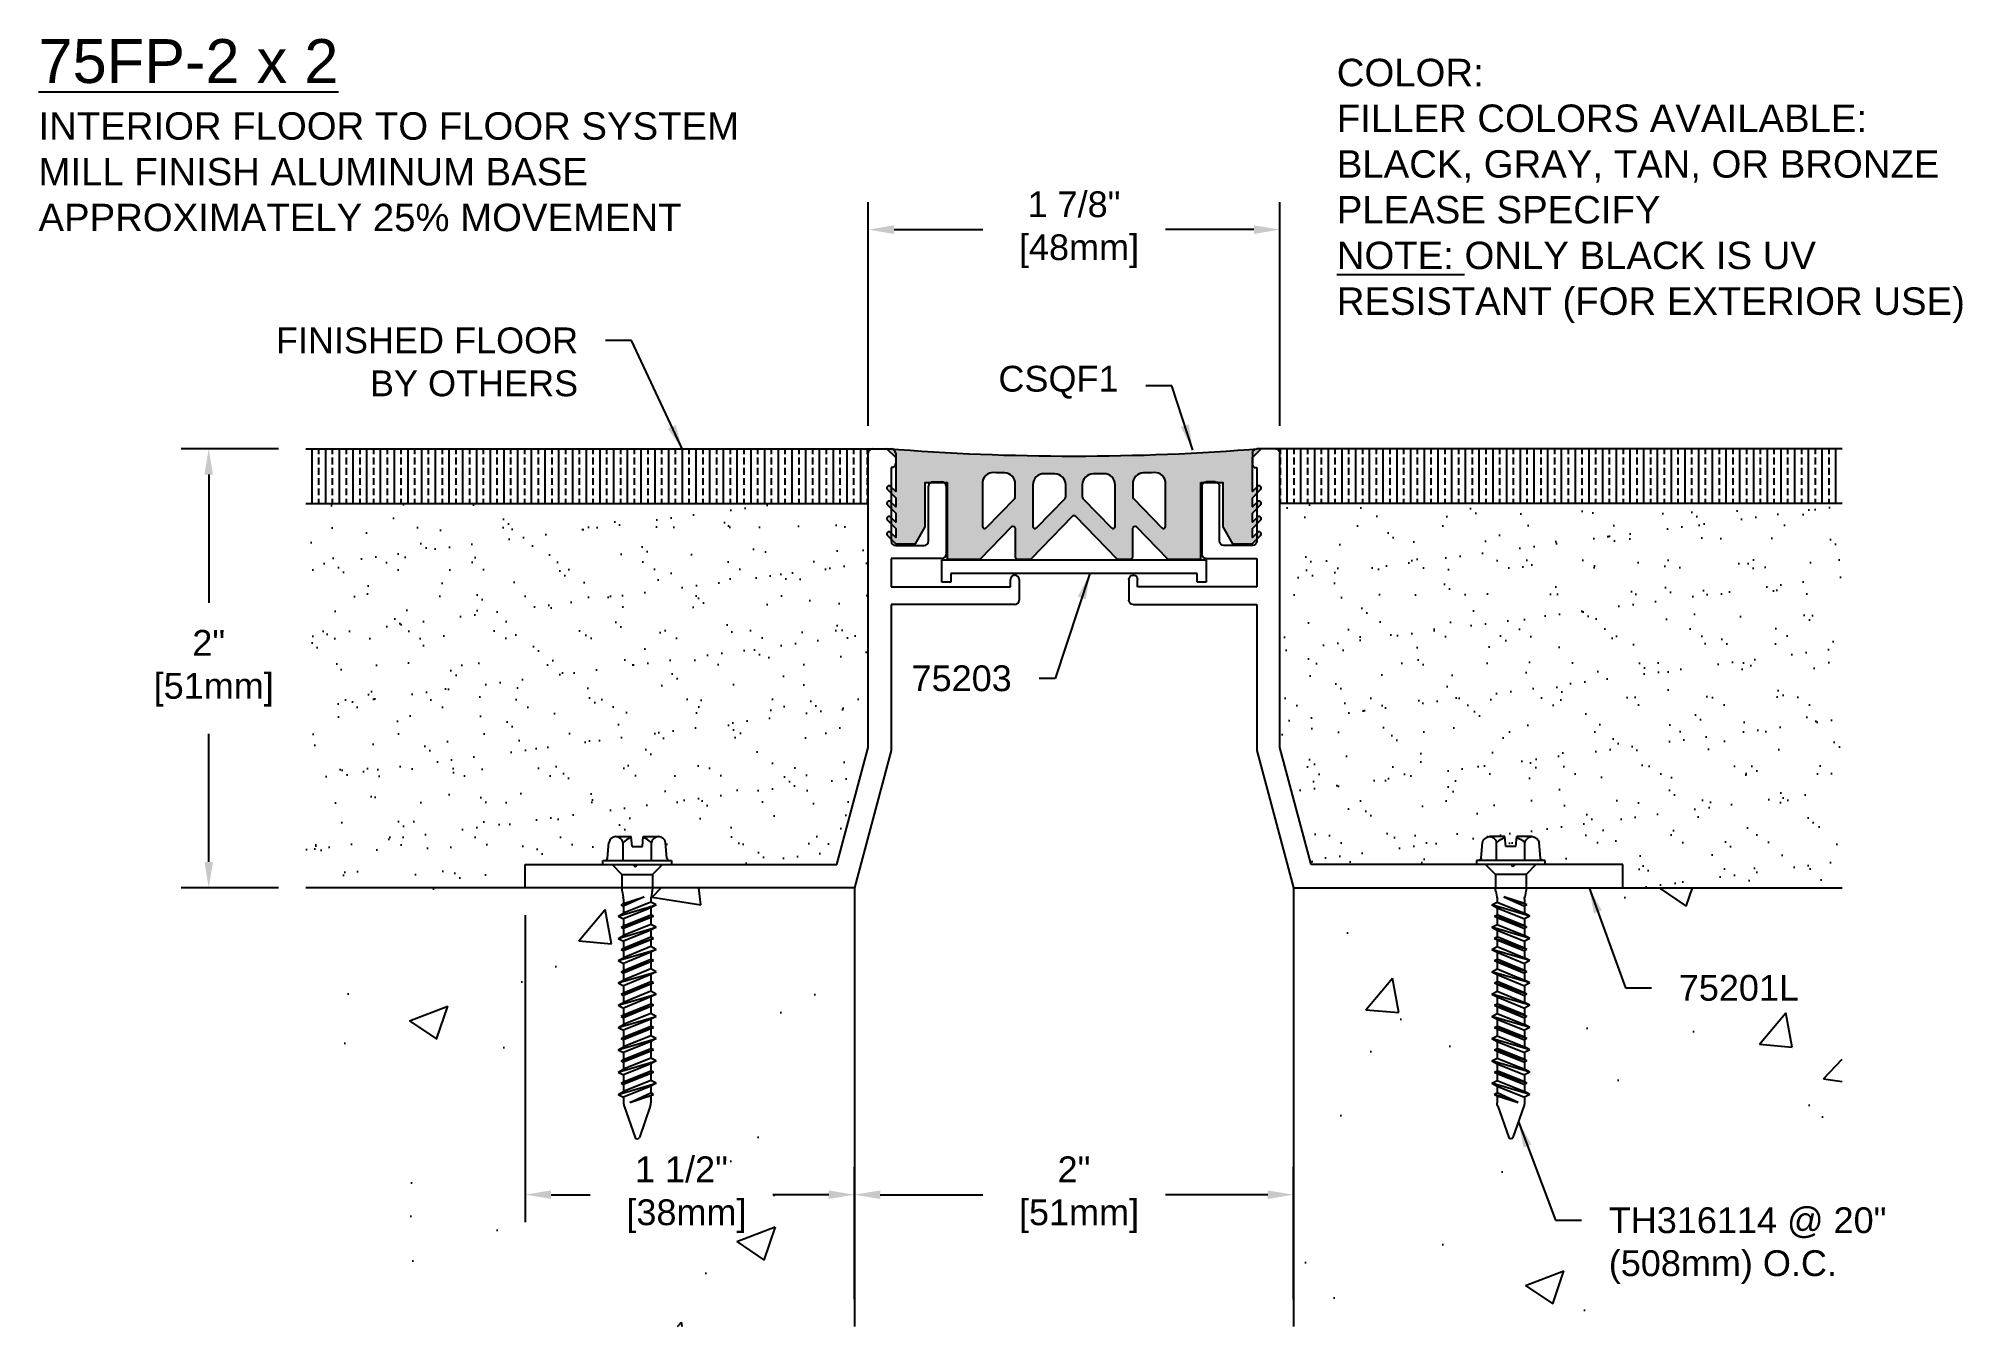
# Model space of a CAD drawing. Header units: inches. Extents: x 1.88 to 10.64, y 3.41 to 9.28.
import ezdxf

# ---------------------------------------------------------------- set-up
doc = ezdxf.new("R2010")
doc.units = ezdxf.units.IN
doc.header["$MEASUREMENT"] = 0
for name, color, linetype in [('Anchors', 4, 'Continuous'), ('Conditions', 1, 'Continuous'), ('Dimensions', 3, 'Continuous'), ('Metals', 7, 'Continuous'), ('Text', 2, 'Continuous')]:
    doc.layers.add(name, color=color, linetype=linetype)
doc.styles.add('Arial', font='arial.ttf')
doc.dimstyles.new('Arial', dxfattribs={"dimtxt": 0.1175, "dimasz": 0.1175, "dimexe": 0.125, "dimexo": 0.125, "dimgap": 0.125, "dimtad": 0, "dimtih": 1, "dimtoh": 1, "dimdec": 4, "dimzin": 0, "dimdsep": 46, "dimlunit": 4, "dimtxsty": 'Arial', "dimcen": 0.09, "dimadec": 0, "dimazin": 0, "dimtfac": 1, "dimtdec": 4, "dimtofl": 0, "dimtmove": 0, "dimatfit": 3, "dimfxl": 0, "dimfrac": 2, "dimtolj": 1, "dimtzin": 0, "dimarcsym": 0})

# ---------------------------------------------------------------- blocks, each defined once
blk = doc.blocks.new('75201L')
for p, q in [((4.9391, 4.1885), (4.9391, 5.5295)), ((4.9591, 5.5495), (5.0441, 5.5495)), ((5.0641, 5.5295), (5.0641, 5.4828)), ((5.0541, 5.4645), (5.0441, 5.4645)), ((5.0441, 5.4645), (5.0441, 5.1295)), ((5.0582, 5.4687), (5.0541, 5.4645)), ((5.2141, 5.1295), (5.2141, 5.3795)), ((5.2341, 5.3995), (5.2741, 5.3995)), ((5.2941, 5.3795), (5.2941, 5.0695)), ((5.0641, 5.1095), (5.1941, 5.1095)), ((5.2741, 5.0495), (5.0441, 5.0495)), ((5.0441, 5.0495), (5.0441, 4.9205)), ((5.0441, 4.9205), (5.5866, 4.9205)), ((5.5866, 4.9205), (5.5866, 4.9545)), ((5.6056, 4.9735), (5.6066, 4.9735)), ((5.6266, 4.9535), (5.6266, 4.8605)), ((5.6066, 4.8405), (5.0441, 4.8405)), ((5.0441, 4.8405), (5.0441, 4.1747)), ((4.796, 3.6545), (4.9391, 4.1885)), ((5.0441, 4.1747), (4.8766, 3.5495)), ((3.3766, 3.5495), (3.3766, 3.6545)), ((3.3766, 3.6545), (3.8666, 3.6545)), ((3.8666, 3.6545), (3.8766, 3.6445)), ((3.8766, 3.6445), (3.8866, 3.6545)), ((3.8866, 3.6545), (4.796, 3.6545)), ((4.8766, 3.5495), (3.3766, 3.5495))]:
    blk.add_line(p, q)
for centre, radius, start, end in [((4.9591, 5.5295), 0.02, 90, 180), ((5.0441, 5.5295), 0.02, 0, 90), ((5.0441, 5.4828), 0.02, 315, 0), ((5.2341, 5.3795), 0.02, 90, 180), ((5.2741, 5.3795), 0.02, 0, 90), ((5.0641, 5.1295), 0.02, 180, 270), ((5.1941, 5.1295), 0.02, 270, 0), ((5.2741, 5.0695), 0.02, 270, 0), ((5.6056, 4.9545), 0.019, 90, 180), ((5.6066, 4.9535), 0.02, 360, 90), ((5.6066, 4.8605), 0.02, 270, 360)]:
    blk.add_arc(centre, radius, start, end)
blk = doc.blocks.new('75203')
for p, q in [((-0.6018, -0.102), (-0.6018, 0)), ((-0.6018, 0), (0.6018, 0)), ((0.6018, 0), (0.6018, -0.102)), ((0.5618, -0.062), (-0.5618, -0.062)), ((-0.5618, -0.062), (-0.5618, -0.102)), ((0.5618, -0.102), (0.5618, -0.062)), ((-0.5618, -0.102), (-0.6018, -0.102)), ((0.6018, -0.102), (0.5618, -0.102))]:
    blk.add_line(p, q)
blk = doc.blocks.new('TH316114')
for p, q in [((-0.1352, 0.029), (-0.129, 0.1001)), ((-0.0968, 0.1275), (-0.0272, 0.1275)), ((-0.0645, 0.0187), (-0.0645, 0.1001)), ((-0.0232, 0.0825), (-0.0272, 0.1275)), ((0.0233, 0.0825), (0.0272, 0.1275)), ((0.0272, 0.1275), (0.0967, 0.1275)), ((0.0645, 0.0187), (0.0645, 0.1001)), ((0.1352, 0.029), (0.129, 0.1001)), ((-0.1568, 0), (-0.1568, 0.0187)), ((-0.1568, 0.0187), (0.1568, 0.0187)), ((-0.1568, 0), (0.1568, 0)), ((-0.1148, 0), (-0.0698, -0.045)), ((-0.0232, 0.0825), (0.0233, 0.0825)), ((0.1148, 0), (0.0698, -0.045)), ((0.1568, 0.0187), (0.1568, 0)), ((-0.0698, -0.045), (-0.0698, -0.1121)), ((-0.0698, -0.045), (0.0698, -0.045)), ((0.0698, -0.045), (0.0698, -0.1121)), ((-0.0737, -0.1836), (0.0321, -0.1471)), ((-0.0687, -0.1217), (-0.0633, -0.1477)), ((-0.0623, -0.1774), (0.0321, -0.1471)), ((0.0321, -0.1471), (-0.0623, -0.1898)), ((-0.0623, -0.1573), (-0.0623, -0.1774)), ((0.0623, -0.1707), (-0.0623, -0.2215)), ((0.0623, -0.1573), (0.0623, -0.1707)), ((0.0863, -0.1836), (0.0623, -0.1707)), ((0.0687, -0.1217), (0.0633, -0.1477)), ((-0.0862, -0.2344), (0.0863, -0.1836)), ((-0.0862, -0.2344), (-0.0623, -0.2215)), ((-0.0862, -0.2344), (-0.0623, -0.2473)), ((-0.0737, -0.1836), (-0.0623, -0.1774)), ((-0.0737, -0.1836), (-0.0623, -0.1898)), ((-0.0737, -0.2852), (0.0737, -0.2344)), ((-0.0623, -0.1898), (-0.0623, -0.2215)), ((0.0623, -0.1965), (-0.0623, -0.2473)), ((-0.0623, -0.279), (0.0623, -0.2282)), ((0.0623, -0.2405), (-0.0623, -0.2913)), ((-0.0623, -0.2473), (-0.0623, -0.279)), ((0.0863, -0.1836), (0.0623, -0.1965)), ((0.0623, -0.1965), (0.0623, -0.2282)), ((0.0737, -0.2344), (0.0623, -0.2282)), ((0.0737, -0.2344), (0.0623, -0.2405)), ((0.0623, -0.2405), (0.0623, -0.2722)), ((-0.0862, -0.3359), (0.0863, -0.2852)), ((-0.0862, -0.3359), (-0.0623, -0.323)), ((-0.0862, -0.3359), (-0.0623, -0.3489)), ((-0.0737, -0.2852), (-0.0623, -0.279)), ((-0.0737, -0.2852), (-0.0623, -0.2913)), ((-0.0737, -0.3867), (0.0737, -0.3359)), ((0.0623, -0.2722), (-0.0623, -0.323)), ((-0.0623, -0.2913), (-0.0623, -0.323)), ((0.0623, -0.2981), (-0.0623, -0.3489)), ((-0.0623, -0.3806), (0.0623, -0.3298)), ((0.0623, -0.3421), (-0.0623, -0.3929)), ((-0.0623, -0.3489), (-0.0623, -0.3806)), ((0.0863, -0.2852), (0.0623, -0.2722)), ((0.0863, -0.2852), (0.0623, -0.2981)), ((0.0623, -0.2981), (0.0623, -0.3298)), ((0.0737, -0.3359), (0.0623, -0.3298)), ((0.0737, -0.3359), (0.0623, -0.3421)), ((0.0623, -0.3421), (0.0623, -0.3738)), ((-0.0862, -0.4375), (0.0863, -0.3867)), ((-0.0862, -0.4375), (-0.0623, -0.4246)), ((-0.0862, -0.4375), (-0.0623, -0.4504)), ((-0.0737, -0.3867), (-0.0623, -0.3806)), ((-0.0737, -0.3867), (-0.0623, -0.3929)), ((-0.0737, -0.4883), (0.0737, -0.4375)), ((0.0623, -0.3738), (-0.0623, -0.4246)), ((-0.0623, -0.3929), (-0.0623, -0.4246)), ((0.0623, -0.3996), (-0.0623, -0.4504)), ((-0.0623, -0.4821), (0.0623, -0.4313)), ((0.0863, -0.3867), (0.0623, -0.3738)), ((0.0863, -0.3867), (0.0623, -0.3996)), ((0.0623, -0.3996), (0.0623, -0.4313)), ((0.0737, -0.4375), (0.0623, -0.4313)), ((0.0737, -0.4375), (0.0623, -0.4437)), ((-0.0862, -0.5391), (0.0863, -0.4883)), ((-0.0737, -0.4883), (-0.0623, -0.4821)), ((-0.0737, -0.4883), (-0.0623, -0.4944)), ((0.0623, -0.4437), (-0.0623, -0.4944)), ((-0.0623, -0.4504), (-0.0623, -0.4821)), ((0.0623, -0.4754), (-0.0623, -0.5261)), ((-0.0623, -0.4944), (-0.0623, -0.5261)), ((0.0623, -0.5012), (-0.0623, -0.552)), ((0.0623, -0.4437), (0.0623, -0.4754)), ((0.0863, -0.4883), (0.0623, -0.4754)), ((0.0863, -0.4883), (0.0623, -0.5012)), ((0.0623, -0.5012), (0.0623, -0.5329)), ((-0.0862, -0.5391), (-0.0623, -0.5261)), ((-0.0862, -0.5391), (-0.0623, -0.552)), ((-0.0862, -0.6406), (0.0863, -0.5898)), ((-0.0737, -0.5898), (0.0737, -0.5391)), ((-0.0737, -0.5898), (-0.0623, -0.5837)), ((-0.0737, -0.5898), (-0.0623, -0.596)), ((-0.0623, -0.5837), (0.0623, -0.5329)), ((0.0623, -0.5452), (-0.0623, -0.596)), ((-0.0623, -0.552), (-0.0623, -0.5837)), ((0.0623, -0.5769), (-0.0623, -0.6277)), ((-0.0623, -0.596), (-0.0623, -0.6277)), ((0.0623, -0.6028), (-0.0623, -0.6535)), ((0.0737, -0.5391), (0.0623, -0.5329)), ((0.0737, -0.5391), (0.0623, -0.5452)), ((0.0623, -0.5452), (0.0623, -0.5769)), ((0.0863, -0.5898), (0.0623, -0.5769)), ((0.0863, -0.5898), (0.0623, -0.6028)), ((0.0623, -0.6028), (0.0623, -0.6345)), ((-0.0862, -0.6406), (-0.0623, -0.6277)), ((-0.0862, -0.6406), (-0.0623, -0.6535)), ((-0.0862, -0.7422), (0.0863, -0.6914)), ((-0.0737, -0.6914), (0.0737, -0.6406)), ((-0.0737, -0.6914), (-0.0623, -0.6852)), ((-0.0737, -0.6914), (-0.0623, -0.6976)), ((-0.0623, -0.6852), (0.0623, -0.6345)), ((0.0623, -0.6468), (-0.0623, -0.6976)), ((-0.0623, -0.6535), (-0.0623, -0.6852)), ((0.0623, -0.6785), (-0.0623, -0.7293)), ((-0.0623, -0.6976), (-0.0623, -0.7293)), ((0.0737, -0.6406), (0.0623, -0.6345)), ((0.0737, -0.6406), (0.0623, -0.6468)), ((0.0623, -0.6468), (0.0623, -0.6785)), ((0.0863, -0.6914), (0.0623, -0.6785)), ((0.0863, -0.6914), (0.0623, -0.7043)), ((-0.0862, -0.7422), (-0.0623, -0.7293)), ((-0.0862, -0.7422), (-0.0623, -0.7551)), ((-0.0737, -0.793), (0.0737, -0.7422)), ((-0.0737, -0.793), (-0.0623, -0.7868)), ((0.0623, -0.7043), (-0.0623, -0.7551)), ((-0.0623, -0.7868), (0.0623, -0.736)), ((0.0623, -0.7484), (-0.0623, -0.7991)), ((-0.0623, -0.7551), (-0.0623, -0.7868)), ((0.0623, -0.78), (-0.0623, -0.8308)), ((0.0623, -0.7043), (0.0623, -0.736)), ((0.0737, -0.7422), (0.0623, -0.736)), ((0.0737, -0.7422), (0.0623, -0.7484)), ((0.0623, -0.7484), (0.0623, -0.78)), ((0.0863, -0.793), (0.0623, -0.78)), ((-0.0862, -0.8437), (0.0863, -0.793)), ((-0.0862, -0.8437), (-0.0623, -0.8308)), ((-0.0862, -0.8437), (-0.0623, -0.8567)), ((-0.0737, -0.793), (-0.0623, -0.7991)), ((-0.0737, -0.8945), (0.0737, -0.8437)), ((-0.0623, -0.7991), (-0.0623, -0.8308)), ((0.0623, -0.8059), (-0.0623, -0.8567)), ((-0.0623, -0.8884), (0.0623, -0.8376)), ((0.0623, -0.8499), (-0.0623, -0.9007)), ((-0.0623, -0.8567), (-0.0623, -0.8884)), ((0.0863, -0.793), (0.0623, -0.8059)), ((0.0623, -0.8059), (0.0623, -0.8376)), ((0.0737, -0.8437), (0.0623, -0.8376)), ((0.0737, -0.8437), (0.0623, -0.8499)), ((0.0623, -0.8499), (0.0623, -0.8816)), ((-0.0862, -0.9453), (0.0863, -0.8945)), ((-0.0862, -0.9453), (-0.0623, -0.9324)), ((-0.0862, -0.9453), (-0.0623, -0.9582)), ((-0.0737, -0.8945), (-0.0623, -0.8884)), ((-0.0737, -0.8945), (-0.0623, -0.9007)), ((-0.0737, -0.9961), (0.0737, -0.9453)), ((0.0623, -0.8816), (-0.0623, -0.9324)), ((-0.0623, -0.9007), (-0.0623, -0.9324)), ((0.0623, -0.9075), (-0.0623, -0.9582)), ((-0.0623, -0.9899), (0.0623, -0.9391)), ((0.0623, -0.9515), (-0.0623, -1.0023)), ((-0.0623, -0.9582), (-0.0623, -0.9899)), ((0.0863, -0.8945), (0.0623, -0.8816)), ((0.0863, -0.8945), (0.0623, -0.9075)), ((0.0623, -0.9075), (0.0623, -0.9391)), ((0.0737, -0.9453), (0.0623, -0.9391)), ((0.0737, -0.9453), (0.0623, -0.9515)), ((0.0623, -0.9515), (0.0623, -0.9832)), ((-0.0862, -1.0469), (0.0863, -0.9961)), ((-0.0862, -1.0469), (-0.0623, -1.034)), ((-0.0862, -1.0469), (-0.0623, -1.0598)), ((-0.0737, -0.9961), (-0.0623, -0.9899)), ((-0.0737, -0.9961), (-0.0623, -1.0023)), ((0.0623, -0.9832), (-0.0623, -1.034)), ((-0.0623, -1.0023), (-0.0623, -1.034)), ((0.0623, -1.009), (-0.0623, -1.0598)), ((-0.0335, -1.0838), (0.0623, -1.0407)), ((-0.0335, -1.0838), (0.0737, -1.0469)), ((0.0863, -0.9961), (0.0623, -0.9832)), ((0.0863, -0.9961), (0.0623, -1.009)), ((0.0623, -1.009), (0.0623, -1.0407)), ((0.0737, -1.0469), (0.0623, -1.0407)), ((0.0737, -1.0469), (0.0623, -1.053)), ((-0.0623, -1.0598), (-0.0623, -1.0857)), ((-0.0596, -1.101), (-0.0096, -1.2438)), ((0.0623, -1.053), (-0.0335, -1.0838)), ((0.0596, -1.101), (0.0096, -1.2438)), ((0.0623, -1.053), (0.0623, -1.0857))]:
    blk.add_line(p, q)
for centre, radius, start, end in [((-0.0968, 0.0948), 0.0327, 9.28497, 170.71503), ((0, 0.0379), 0.0896, 107.42152, 136.04074), ((0, 0.0379), 0.0896, 43.95926, 72.57848), ((0.0967, 0.0948), 0.0327, 9.28497, 170.71503), ((-0.1464, 0.03), 0.0112, 270, 355), ((0.1464, 0.03), 0.0112, 185, 270), ((-0.0232, -0.1121), 0.0465, 180, 191.9357), ((-0.1088, -0.1573), 0.0465, 0, 11.9357), ((0.1088, -0.1573), 0.0465, 168.0643, 180), ((0.0233, -0.1121), 0.0465, 348.0643, 0), ((-0.0158, -1.0857), 0.0465, 180, 199.30575), ((0.0158, -1.0857), 0.0465, 340.69425, 0), ((0, -1.2394), 0.0106, 204.10008, 335.89992)]:
    blk.add_arc(centre, radius, start, end)
blk = doc.blocks.new('*D3')
at = {"layer": 'Defpoints', "color": 0}
for p in [(5.5966, 4.0158), (5.5966, 3.4149), (7.5966, 3.4149)]:
    blk.add_point(p, dxfattribs=at)
at = {"layer": 'Dimensions', "color": 0, "lineweight": -2}
for p, q in [((5.5966, 3.5399), (5.5966, 4.1408)), ((7.5966, 3.5399), (7.5966, 4.1408)), ((5.7141, 4.0158), (6.1804, 4.0158)), ((7.4791, 4.0158), (7.0127, 4.0158))]:
    blk.add_line(p, q, dxfattribs=at)
at = {"layer": 'Dimensions', "color": 0}
for points in [[(5.7141, 4.0354), (5.7141, 3.9962), (5.5966, 4.0158)], [(7.4791, 4.0354), (7.4791, 3.9962), (7.5966, 4.0158)]]:
    blk.add_solid(points, dxfattribs=at)
at = {"layer": 'Dimensions', "color": 0, "insert": (6.5966, 4.0158), "char_height": 0.1175, "attachment_point": 5, "style": 'Arial'}
blk.add_mtext('\\A1;2"\\P [51mm]', dxfattribs=at)
blk = doc.blocks.new('*D4')
at = {"layer": 'Defpoints', "color": 0}
for p in [(4.0966, 5.4149), (4.0966, 4.0158), (5.5966, 3.4149)]:
    blk.add_point(p, dxfattribs=at)
at = {"layer": 'Dimensions', "color": 0, "lineweight": -2}
for p, q in [((4.0966, 5.2899), (4.0966, 3.8908)), ((5.5966, 3.5399), (5.5966, 4.1408)), ((4.2141, 4.0158), (4.3919, 4.0158)), ((5.4791, 4.0158), (5.2241, 4.0158))]:
    blk.add_line(p, q, dxfattribs=at)
at = {"layer": 'Dimensions', "color": 0}
for points in [[(4.2141, 4.0354), (4.2141, 3.9962), (4.0966, 4.0158)], [(5.4791, 4.0354), (5.4791, 3.9962), (5.5966, 4.0158)]]:
    blk.add_solid(points, dxfattribs=at)
at = {"layer": 'Dimensions', "color": 0, "insert": (4.808, 4.0158), "char_height": 0.1175, "attachment_point": 5, "style": 'Arial'}
blk.add_mtext('\\A1;1 1/2"\\P [38mm]', dxfattribs=at)
blk = doc.blocks.new('*D5')
at = {"layer": 'Defpoints', "color": 0}
for p in [(3.0966, 7.4149), (2.6542, 5.4149), (3.0966, 5.4149)]:
    blk.add_point(p, dxfattribs=at)
at = {"layer": 'Dimensions', "color": 0, "lineweight": -2}
for p, q in [((2.9716, 7.4149), (2.5292, 7.4149)), ((2.6542, 7.2974), (2.6542, 6.7134)), ((2.6542, 5.5324), (2.6542, 6.1164)), ((2.9716, 5.4149), (2.5292, 5.4149))]:
    blk.add_line(p, q, dxfattribs=at)
at = {"layer": 'Dimensions', "color": 0}
for points in [[(2.6347, 7.2974), (2.6738, 7.2974), (2.6542, 7.4149)], [(2.6347, 5.5324), (2.6738, 5.5324), (2.6542, 5.4149)]]:
    blk.add_solid(points, dxfattribs=at)
at = {"layer": 'Dimensions', "color": 0, "insert": (2.6542, 6.4149), "char_height": 0.1175, "attachment_point": 5, "style": 'Arial'}
blk.add_mtext('\\A1;2"\\P [51mm]', dxfattribs=at)
blk = doc.blocks.new('*D6')
at = {"layer": 'Defpoints', "color": 0}
for p in [(5.6591, 8.4137), (5.6591, 7.3949), (7.5341, 7.3949)]:
    blk.add_point(p, dxfattribs=at)
at = {"layer": 'Dimensions', "color": 0, "lineweight": -2}
for p, q in [((5.6591, 7.5199), (5.6591, 8.5387)), ((7.5341, 7.5199), (7.5341, 8.5387)), ((5.7766, 8.4137), (6.1804, 8.4137)), ((7.4166, 8.4137), (7.0127, 8.4137))]:
    blk.add_line(p, q, dxfattribs=at)
at = {"layer": 'Dimensions', "color": 0}
for points in [[(5.7766, 8.4333), (5.7766, 8.3941), (5.6591, 8.4137)], [(7.4166, 8.4333), (7.4166, 8.3941), (7.5341, 8.4137)]]:
    blk.add_solid(points, dxfattribs=at)
at = {"layer": 'Dimensions', "color": 0, "insert": (6.5966, 8.4137), "char_height": 0.1175, "attachment_point": 5, "style": 'Arial'}
blk.add_mtext('\\A1;1 7/8"\\P [48mm]', dxfattribs=at)
blk = doc.blocks.new('CSQF1')
h = blk.add_hatch(color=256)
h.paths.add_polyline_path([(0.8125, -0.0053), (0.8525, 0.0347, -0.040662), (-0.8525, 0.0347), (-0.8125, -0.0053), (-0.8125, -0.0485), (-0.8125, -0.1602), (-0.8363, -0.1364, 0.414214), (-0.8504, -0.1364, 0.414214), (-0.8504, -0.1506), (-0.8125, -0.1885), (-0.8125, -0.2302), (-0.8363, -0.2064, 0.414214), (-0.8504, -0.2064, 0.414214), (-0.8504, -0.2206), (-0.8125, -0.2585), (-0.8125, -0.3002), (-0.8363, -0.2764, 0.414214), (-0.8504, -0.2764, 0.414214), (-0.8504, -0.2906), (-0.8125, -0.3285), (-0.8125, -0.3702), (-0.8363, -0.3464, 0.414214), (-0.8504, -0.3464, 0.414214), (-0.8504, -0.3606), (-0.8154, -0.3956, 0.198912), (-0.8084, -0.3985), (-0.7225, -0.3985), (-0.6775, -0.3206), (-0.6775, -0.1185), (-0.5775, -0.1185), (-0.5775, -0.4685), (-0.4312, -0.4685, 0.203452), (-0.424, -0.4655), (-0.2847, -0.3212, -0.674509), (-0.2675, -0.3281), (-0.2675, -0.4585, 0.414214), (-0.2575, -0.4685), (-0.2012, -0.4685, 0.203452), (-0.194, -0.4655), (-0.0072, -0.272, -0.424475), (0.0072, -0.272), (0.194, -0.4655, 0.203452), (0.2012, -0.4685), (0.2575, -0.4685, 0.414214), (0.2675, -0.4585), (0.2675, -0.3281, -0.674509), (0.2847, -0.3212), (0.424, -0.4655, 0.203452), (0.4312, -0.4685), (0.4975, -0.4685), (0.5775, -0.4685), (0.5775, -0.1185), (0.6775, -0.1185), (0.6775, -0.3206), (0.7225, -0.3985), (0.8084, -0.3985, 0.198912), (0.8154, -0.3956), (0.8504, -0.3606, 0.414214), (0.8504, -0.3464, 0.414214), (0.8363, -0.3464), (0.8125, -0.3702), (0.8125, -0.3285), (0.8504, -0.2906, 0.414214), (0.8504, -0.2764, 0.414214), (0.8363, -0.2764), (0.8125, -0.3002), (0.8125, -0.2585), (0.8504, -0.2206, 0.414214), (0.8504, -0.2064, 0.414214), (0.8363, -0.2064), (0.8125, -0.2302), (0.8125, -0.1885), (0.8504, -0.1506, 0.414214), (0.8504, -0.1364, 0.414214), (0.8363, -0.1364), (0.8125, -0.1602), (0.8125, -0.0485)])
h.paths.add_polyline_path([(-0.2675, -0.1253), (-0.2675, -0.1841, -0.19438), (-0.2703, -0.1911), (-0.4003, -0.3257, -0.674509), (-0.4175, -0.3188), (-0.4175, -0.1236, -0.424378), (-0.3658, -0.0737, 0.001177), (-0.316, -0.0753, -0.405491)], flags=16)
h.paths.add_polyline_path([(-0.1369, -0.0791, 0.001176), (-0.0871, -0.0796, -0.411805), (-0.0375, -0.1296), (-0.0375, -0.1841, -0.19438), (-0.0403, -0.1911), (-0.1703, -0.3257, -0.674509), (-0.1875, -0.3188), (-0.1875, -0.1291, -0.418007)], flags=16)
h.paths.add_polyline_path([(0.0871, -0.0796, 0.001176), (0.1369, -0.0791, -0.418007), (0.1875, -0.1291), (0.1875, -0.3188, -0.674509), (0.1703, -0.3257), (0.0403, -0.1911, -0.19438), (0.0375, -0.1841), (0.0375, -0.1296, -0.411805)], flags=16)
h.paths.add_polyline_path([(0.316, -0.0753, 0.001177), (0.3658, -0.0737, -0.424378), (0.4175, -0.1236), (0.4175, -0.3188, -0.674509), (0.4003, -0.3257), (0.2703, -0.1911, -0.19438), (0.2675, -0.1841), (0.2675, -0.1253, -0.405491)], flags=16)
for points in [[(0.5775, -0.1185), (0.6775, -0.1185), (0.6775, -0.3206), (0.7225, -0.3985), (0.8084, -0.3985, 0.198912), (0.8154, -0.3956), (0.8504, -0.3606, 0.414214), (0.8504, -0.3464, 0.414214), (0.8363, -0.3464), (0.8125, -0.3702), (0.8125, -0.3285), (0.8504, -0.2906, 0.414214), (0.8504, -0.2764, 0.414214), (0.8363, -0.2764), (0.8125, -0.3002), (0.8125, -0.2585), (0.8504, -0.2206, 0.414214), (0.8504, -0.2064, 0.414214), (0.8363, -0.2064), (0.8125, -0.2302), (0.8125, -0.1885), (0.8504, -0.1506, 0.414214), (0.8504, -0.1364, 0.414214), (0.8363, -0.1364), (0.8125, -0.1602), (0.8125, -0.0485), (0.8125, -0.0053), (0.8525, 0.0347, -0.040662), (-0.8525, 0.0347), (-0.8125, -0.0053), (-0.8125, -0.0485), (-0.8125, -0.1602), (-0.8363, -0.1364, 0.414214), (-0.8504, -0.1364, 0.414214), (-0.8504, -0.1506), (-0.8125, -0.1885), (-0.8125, -0.2302), (-0.8363, -0.2064, 0.414214), (-0.8504, -0.2064, 0.414214), (-0.8504, -0.2206), (-0.8125, -0.2585), (-0.8125, -0.3002), (-0.8363, -0.2764, 0.414214), (-0.8504, -0.2764, 0.414214), (-0.8504, -0.2906), (-0.8125, -0.3285), (-0.8125, -0.3702), (-0.8363, -0.3464, 0.414214), (-0.8504, -0.3464, 0.414214), (-0.8504, -0.3606), (-0.8154, -0.3956, 0.198912), (-0.8084, -0.3985), (-0.7225, -0.3985), (-0.6775, -0.3206), (-0.6775, -0.1185), (-0.5775, -0.1185), (-0.5775, -0.4685), (-0.4312, -0.4685, 0.203452), (-0.424, -0.4655), (-0.2847, -0.3212, -0.674509), (-0.2675, -0.3281), (-0.2675, -0.4585, 0.414214), (-0.2575, -0.4685), (-0.2012, -0.4685, 0.203452), (-0.194, -0.4655), (-0.0072, -0.272, -0.424475), (0.0072, -0.272), (0.194, -0.4655, 0.203452), (0.2012, -0.4685), (0.2575, -0.4685, 0.414214), (0.2675, -0.4585), (0.2675, -0.3281, -0.674509), (0.2847, -0.3212), (0.424, -0.4655, 0.203452), (0.4312, -0.4685), (0.4975, -0.4685), (0.5775, -0.4685)], [(-0.2675, -0.1253, 0.405491), (-0.316, -0.0753, -0.001177), (-0.3658, -0.0737, 0.424378), (-0.4175, -0.1236), (-0.4175, -0.3188, 0.674509), (-0.4003, -0.3257), (-0.2703, -0.1911, 0.19438), (-0.2675, -0.1841)], [(-0.0375, -0.1296, 0.411805), (-0.0871, -0.0796, -0.001176), (-0.1369, -0.0791, 0.418007), (-0.1875, -0.1291), (-0.1875, -0.3188, 0.674509), (-0.1703, -0.3257), (-0.0403, -0.1911, 0.19438), (-0.0375, -0.1841)], [(0.1875, -0.1291, 0.418007), (0.1369, -0.0791, -0.001176), (0.0871, -0.0796, 0.411805), (0.0375, -0.1296), (0.0375, -0.1841, 0.19438), (0.0403, -0.1911), (0.1703, -0.3257, 0.674509), (0.1875, -0.3188)], [(0.4175, -0.1236, 0.424378), (0.3658, -0.0737, -0.001177), (0.316, -0.0753, 0.405491), (0.2675, -0.1253), (0.2675, -0.1841, 0.19438), (0.2703, -0.1911), (0.4003, -0.3257, 0.674509), (0.4175, -0.3188)]]:
    blk.add_lwpolyline(points, format="xyb", close=True)

msp = doc.modelspace()

# ---------------------------------------------------------------- hatches: boundary and pattern name
at = {"layer": 'Conditions'}
h = msp.add_hatch(dxfattribs=at)
h.set_pattern_fill('ANSI33', color=256, scale=0.25, angle=45, style=0)
h.paths.add_polyline_path([(5.65905, 7.39491, -0.4142136), (5.67905, 7.41491), (3.09655, 7.41491), (3.09655, 7.16491), (5.65905, 7.16491)])
h = msp.add_hatch(dxfattribs=at)
h.set_pattern_fill('ANSI33', color=256, scale=0.25, angle=45, style=0)
h.set_pattern_definition([(90, (13.193104, 0), (0.0625, 1e-17), []), (90, (13.161854, 0.03125), (0.0625, 1e-17), [0.03125, -0.015625])])
h.paths.add_polyline_path([(7.53405, 7.39491, 0.4142136), (7.51405, 7.41491), (10.09655, 7.41491), (10.09655, 7.16491), (7.53405, 7.16491)])
h = msp.add_hatch(dxfattribs=at)
h.set_pattern_fill('AR-SAND', color=256, scale=0.125, style=0)
h.paths.add_polyline_path([(5.65905, 7.16491), (3.09655, 7.16491), (3.09655, 5.41491), (4.09655, 5.41491), (4.09655, 5.51991), (4.4498, 5.51991), (4.4498, 5.53866), (4.46013, 5.53866, 0.3888787), (4.47133, 5.54893), (4.47755, 5.62, -0.3675075), (4.5098, 5.64741), (4.57937, 5.64741), (4.5833, 5.60241), (4.6298, 5.60241), (4.63374, 5.64741), (4.7033, 5.64741, -0.3675075), (4.73555, 5.62), (4.74177, 5.54893, 0.3888787), (4.75298, 5.53866), (4.7633, 5.53866), (4.7633, 5.51991), (5.51598, 5.51991), (5.65905, 6.05385)])
h = msp.add_hatch(dxfattribs=at)
h.set_pattern_fill('AR-SAND', color=256, scale=0.125, style=0)
h.paths.add_polyline_path([(7.53405, 7.16491), (10.09655, 7.16491), (10.09655, 5.41491), (9.09655, 5.41491), (9.09655, 5.51991), (8.7433, 5.51991), (8.7433, 5.53866), (8.73298, 5.53866, -0.3888787), (8.72177, 5.54893), (8.71555, 5.62, 0.3675075), (8.6833, 5.64741), (8.61374, 5.64741), (8.6098, 5.60241), (8.5633, 5.60241), (8.55937, 5.64741), (8.4898, 5.64741, 0.3675075), (8.45755, 5.62), (8.45133, 5.54893, -0.3888787), (8.44013, 5.53866), (8.4298, 5.53866), (8.4298, 5.51991), (7.67712, 5.51991), (7.53405, 6.05385)])
h = msp.add_hatch(dxfattribs=at)
h.set_pattern_fill('AR-CONC', color=256, scale=0.25, style=0)
h.paths.add_polyline_path([(10.09655, 5.41491), (9.09655, 5.41491), (8.6563, 5.41491), (8.6563, 5.40295), (8.64981, 5.37223, 0.0521265), (8.6488, 5.36261), (8.6488, 5.34248), (8.66025, 5.33631), (8.6488, 5.33015), (8.6488, 5.29846), (8.6728, 5.28553), (8.6488, 5.27261), (8.6488, 5.24091), (8.66025, 5.23475), (8.6488, 5.22859), (8.6488, 5.19689), (8.6728, 5.18397), (8.6488, 5.17104), (8.6488, 5.13935), (8.66025, 5.13319), (8.6488, 5.12702), (8.6488, 5.09533), (8.6728, 5.08241), (8.6488, 5.06948), (8.6488, 5.03779), (8.66025, 5.03163), (8.6488, 5.02546), (8.6488, 4.99377), (8.6728, 4.98084), (8.6488, 4.96792), (8.6488, 4.93623), (8.66025, 4.93006), (8.6488, 4.9239), (8.6488, 4.89221), (8.6728, 4.87928), (8.6488, 4.86636), (8.6488, 4.83466), (8.66025, 4.8285), (8.6488, 4.82234), (8.6488, 4.79064), (8.6728, 4.77772), (8.6488, 4.76479), (8.6488, 4.7331), (8.66025, 4.72694), (8.6488, 4.72077), (8.6488, 4.68908), (8.6728, 4.67616), (8.6488, 4.66323), (8.6488, 4.63154), (8.66025, 4.62538), (8.6488, 4.61921), (8.6488, 4.58752), (8.6728, 4.57459), (8.6488, 4.56167), (8.6488, 4.52998), (8.66025, 4.52381), (8.6488, 4.51765), (8.6488, 4.48596), (8.6728, 4.47303), (8.6488, 4.46011), (8.6488, 4.43425, -0.084437), (8.64619, 4.41887), (8.59678, 4.27782, -0.7741233), (8.57633, 4.27782), (8.52692, 4.41887, -0.084437), (8.5243, 4.43425), (8.5243, 4.46687), (8.51286, 4.47303), (8.5243, 4.4792), (8.5243, 4.51089), (8.5003, 4.52381), (8.5243, 4.53674), (8.5243, 4.56843), (8.51286, 4.57459), (8.5243, 4.58076), (8.5243, 4.61245), (8.5003, 4.62538), (8.5243, 4.6383), (8.5243, 4.66999), (8.51286, 4.67616), (8.5243, 4.68232), (8.5243, 4.71401), (8.5003, 4.72694), (8.5243, 4.73986), (8.5243, 4.77156), (8.51286, 4.77772), (8.5243, 4.78388), (8.5243, 4.81558), (8.5003, 4.8285), (8.5243, 4.84143), (8.5243, 4.87312), (8.51286, 4.87928), (8.5243, 4.88545), (8.5243, 4.91714), (8.5003, 4.93006), (8.5243, 4.94299), (8.5243, 4.97468), (8.51286, 4.98084), (8.5243, 4.98701), (8.5243, 5.0187), (8.5003, 5.03163), (8.5243, 5.04455), (8.5243, 5.07624), (8.51286, 5.08241), (8.5243, 5.08857), (8.5243, 5.12026), (8.5003, 5.13319), (8.5243, 5.14611), (8.5243, 5.17781), (8.51286, 5.18397), (8.5243, 5.19013), (8.5243, 5.22183), (8.5003, 5.23475), (8.5243, 5.24768), (8.5243, 5.27937), (8.51286, 5.28553), (8.5243, 5.2917), (8.5243, 5.32339), (8.5003, 5.33631), (8.5243, 5.34924), (8.5243, 5.36261, 0.0521265), (8.5233, 5.37223), (8.5168, 5.40295), (8.5168, 5.41491), (7.59655, 5.41491), (7.59655, 3.41491), (10.09655, 3.41491)])
h.paths.add_polyline_path([(5.59655, 5.41491), (4.6763, 5.41491), (4.6763, 5.40295), (4.66981, 5.37223, 0.0521265), (4.6688, 5.36261), (4.6688, 5.34924), (4.6928, 5.33631), (4.6688, 5.32339), (4.6688, 5.2917), (4.68025, 5.28553), (4.6688, 5.27937), (4.6688, 5.24768), (4.6928, 5.23475), (4.6688, 5.22183), (4.6688, 5.19013), (4.68025, 5.18397), (4.6688, 5.17781), (4.6688, 5.14611), (4.6928, 5.13319), (4.6688, 5.12026), (4.6688, 5.08857), (4.68025, 5.08241), (4.6688, 5.07624), (4.6688, 5.04455), (4.6928, 5.03163), (4.6688, 5.0187), (4.6688, 4.98701), (4.68025, 4.98084), (4.6688, 4.97468), (4.6688, 4.94299), (4.6928, 4.93006), (4.6688, 4.91714), (4.6688, 4.88545), (4.68025, 4.87928), (4.6688, 4.87312), (4.6688, 4.84143), (4.6928, 4.8285), (4.6688, 4.81558), (4.6688, 4.78388), (4.68025, 4.77772), (4.6688, 4.77156), (4.6688, 4.73986), (4.6928, 4.72694), (4.6688, 4.71401), (4.6688, 4.68232), (4.68025, 4.67616), (4.6688, 4.66999), (4.6688, 4.6383), (4.6928, 4.62538), (4.6688, 4.61245), (4.6688, 4.58076), (4.68025, 4.57459), (4.6688, 4.56843), (4.6688, 4.53674), (4.6928, 4.52381), (4.6688, 4.51089), (4.6688, 4.4792), (4.68025, 4.47303), (4.6688, 4.46687), (4.6688, 4.43425, -0.084437), (4.66619, 4.41887), (4.61678, 4.27782, -0.7741233), (4.59633, 4.27782), (4.54692, 4.41887, -0.084437), (4.5443, 4.43425), (4.5443, 4.46011), (4.5203, 4.47303), (4.5443, 4.48596), (4.5443, 4.51765), (4.53286, 4.52381), (4.5443, 4.52998), (4.5443, 4.56167), (4.5203, 4.57459), (4.5443, 4.58752), (4.5443, 4.61921), (4.53286, 4.62538), (4.5443, 4.63154), (4.5443, 4.66323), (4.5203, 4.67616), (4.5443, 4.68908), (4.5443, 4.72077), (4.53286, 4.72694), (4.5443, 4.7331), (4.5443, 4.76479), (4.5203, 4.77772), (4.5443, 4.79064), (4.5443, 4.82234), (4.53286, 4.8285), (4.5443, 4.83466), (4.5443, 4.86636), (4.5203, 4.87928), (4.5443, 4.89221), (4.5443, 4.9239), (4.53286, 4.93006), (4.5443, 4.93623), (4.5443, 4.96792), (4.5203, 4.98084), (4.5443, 4.99377), (4.5443, 5.02546), (4.53286, 5.03163), (4.5443, 5.03779), (4.5443, 5.06948), (4.5203, 5.08241), (4.5443, 5.09533), (4.5443, 5.12702), (4.53286, 5.13319), (4.5443, 5.13935), (4.5443, 5.17104), (4.5203, 5.18397), (4.5443, 5.19689), (4.5443, 5.22859), (4.53286, 5.23475), (4.5443, 5.24091), (4.5443, 5.27261), (4.5203, 5.28553), (4.5443, 5.29846), (4.5443, 5.33015), (4.53286, 5.33631), (4.5443, 5.34248), (4.5443, 5.36261, 0.0521265), (4.5433, 5.37223), (4.5368, 5.40295), (4.5368, 5.41491), (4.09655, 5.41491), (3.09655, 5.41491), (3.09655, 3.41491), (5.59655, 3.41491)])
h.paths.add_polyline_path([(9.32256, 5.0468), (9.91543, 5.0468), (9.91543, 4.86807), (9.32256, 4.86807)], flags=24)
h.paths.add_polyline_path([(9.0036, 3.98758), (10.56861, 3.98758), (10.56861, 3.57831), (9.0036, 3.57831)], flags=9)

# ---------------------------------------------------------------- linework, layer by layer
for p, q in [((3.09655, 7.41491), (5.67905, 7.41491)), ((10.09655, 7.41491), (7.51405, 7.41491)), ((3.09655, 7.16491), (5.65905, 7.16491)), ((10.09655, 7.16491), (7.53405, 7.16491)), ((4.09655, 5.41491), (3.09655, 5.41491)), ((9.09655, 5.41491), (10.09655, 5.41491))]:
    msp.add_line(p, q, dxfattribs=at)
for points in [[(5.59655, 5.41491), (5.59655, 3.41491)], [(7.59655, 5.41491), (7.59655, 3.41491)]]:
    msp.add_lwpolyline(points, dxfattribs=at)

# ---------------------------------------------------------------- block references
at = {"layer": 'Anchors'}
msp.add_blockref('TH316114', (4.60655, 5.51991), dxfattribs=at)
at = {"layer": 'Anchors', "xscale": -1}
msp.add_blockref('TH316114', (8.58655, 5.51991), dxfattribs=at)
at = {"layer": 'Metals'}
for name, p in [('75201L', (0.71996, 1.86537)), ('75203', (6.59655, 6.90851))]:
    msp.add_blockref(name, p, dxfattribs=at)
at = {"layer": 'Metals', "xscale": -1}
msp.add_blockref('75201L', (12.47314, 1.86537), dxfattribs=at)
at = {"layer": 'Text'}
msp.add_blockref('CSQF1', (6.59655, 7.38024), dxfattribs=at)

# ---------------------------------------------------------------- texts
at = {"layer": 'Text', "attachment_point": 1, "style": 'Arial'}
for s, insert, char_height, width in [('{\\L75FP-2 x 2\\P\\H0.625x;\\lINTERIOR FLOOR TO FLOOR SYSTEM\\PMILL FINISH ALUMINUM BASE\\PAPPROXIMATELY 25% MOVEMENT}', (1.87863, 9.28194), 0.2, 3.5), ('COLOR:{\\L                         \\~    \\P}FILLER COLORS AVAILABLE:\\PBLACK, GRAY, TAN, OR BRONZE\\PPLEASE SPECIFY\\P{\\LNOTE:} ONLY BLACK IS UV RESISTANT (FOR EXTERIOR USE)', (7.79372, 9.19232), 0.125, 3.0625)]:
    msp.add_mtext(s, dxfattribs=dict(at, insert=insert, char_height=char_height, width=width))
at = {"layer": 'Text', "char_height": 0.1175, "style": 'Arial'}
for s, insert, attachment_point in [('FINISHED FLOOR\\PBY OTHERS', (4.33732, 7.96785), 3), ('\\A1;CSQF1', (6.79945, 7.64332), 9), ('75203', (6.31288, 6.30879), 9), ('\\A1;75201L', (9.35194, 5.01743), 1), ('TH316114 @ 20"\\P(508mm) O.C.', (9.03297, 3.95821), 1)]:
    msp.add_mtext(s, dxfattribs=dict(at, insert=insert, attachment_point=attachment_point))

# ---------------------------------------------------------------- dimensions: what is measured, and where the dimension line sits
at = {"layer": 'Dimensions'}
for base, p1, p2, picture, middle in [((5.65905, 8.41372), (7.53405, 7.39491), (5.65905, 7.39491), '*D6', (6.59655, 8.41372)), ((4.09655, 4.01583), (5.59655, 3.41491), (4.09655, 5.41491), '*D4', (4.80798, 4.01583)), ((5.59655, 4.01583), (7.59655, 3.41491), (5.59655, 3.41491), '*D3', (6.59655, 4.01583))]:
    dim = msp.add_linear_dim(base=base, p1=p1, p2=p2, dimstyle='Arial', override={"dimpost": '\\X'}, dxfattribs=at)
    dim.commit()
    dim.dimension.update_dxf_attribs({"geometry": picture, "text_midpoint": middle, "dimtype": 160})
dim = msp.add_linear_dim(base=(2.65425, 5.41491), p1=(3.09655, 7.41491), p2=(3.09655, 5.41491), angle=90, dimstyle='Arial', override={"dimpost": '\\X'}, dxfattribs=at)
dim.commit()
dim.dimension.update_dxf_attribs({"geometry": '*D5', "text_midpoint": (2.65425, 6.41491), "dimtype": 160})

# ---------------------------------------------------------------- leaders
at = {"layer": 'Text', "annotation_type": 0, "has_hookline": 1}
for points, hookline_direction, text_width in [([(4.8137, 7.40851), (4.57982, 7.9091), (4.46232, 7.9091)], 1, 1.36159), ([(6.66924, 6.84651), (6.51023, 6.36754), (6.43788, 6.36754)], 1, 0.44123), ([(8.94297, 5.41491), (9.10944, 4.95868), (9.22694, 4.95868)], 0, 0.53412), ([(8.62119, 4.34751), (8.79047, 3.89946), (8.90797, 3.89946)], 0, 1.25371)]:
    msp.add_leader(points, dimstyle='Arial', dxfattribs=dict(at, hookline_direction=hookline_direction, text_width=text_width))
at = {"layer": 'Text'}
msp.add_leader([(7.13792, 7.40907), (7.04195, 7.70207), (6.92445, 7.70207)], dimstyle='Arial', dxfattribs=at)

doc.saveas('drawing.dxf')
